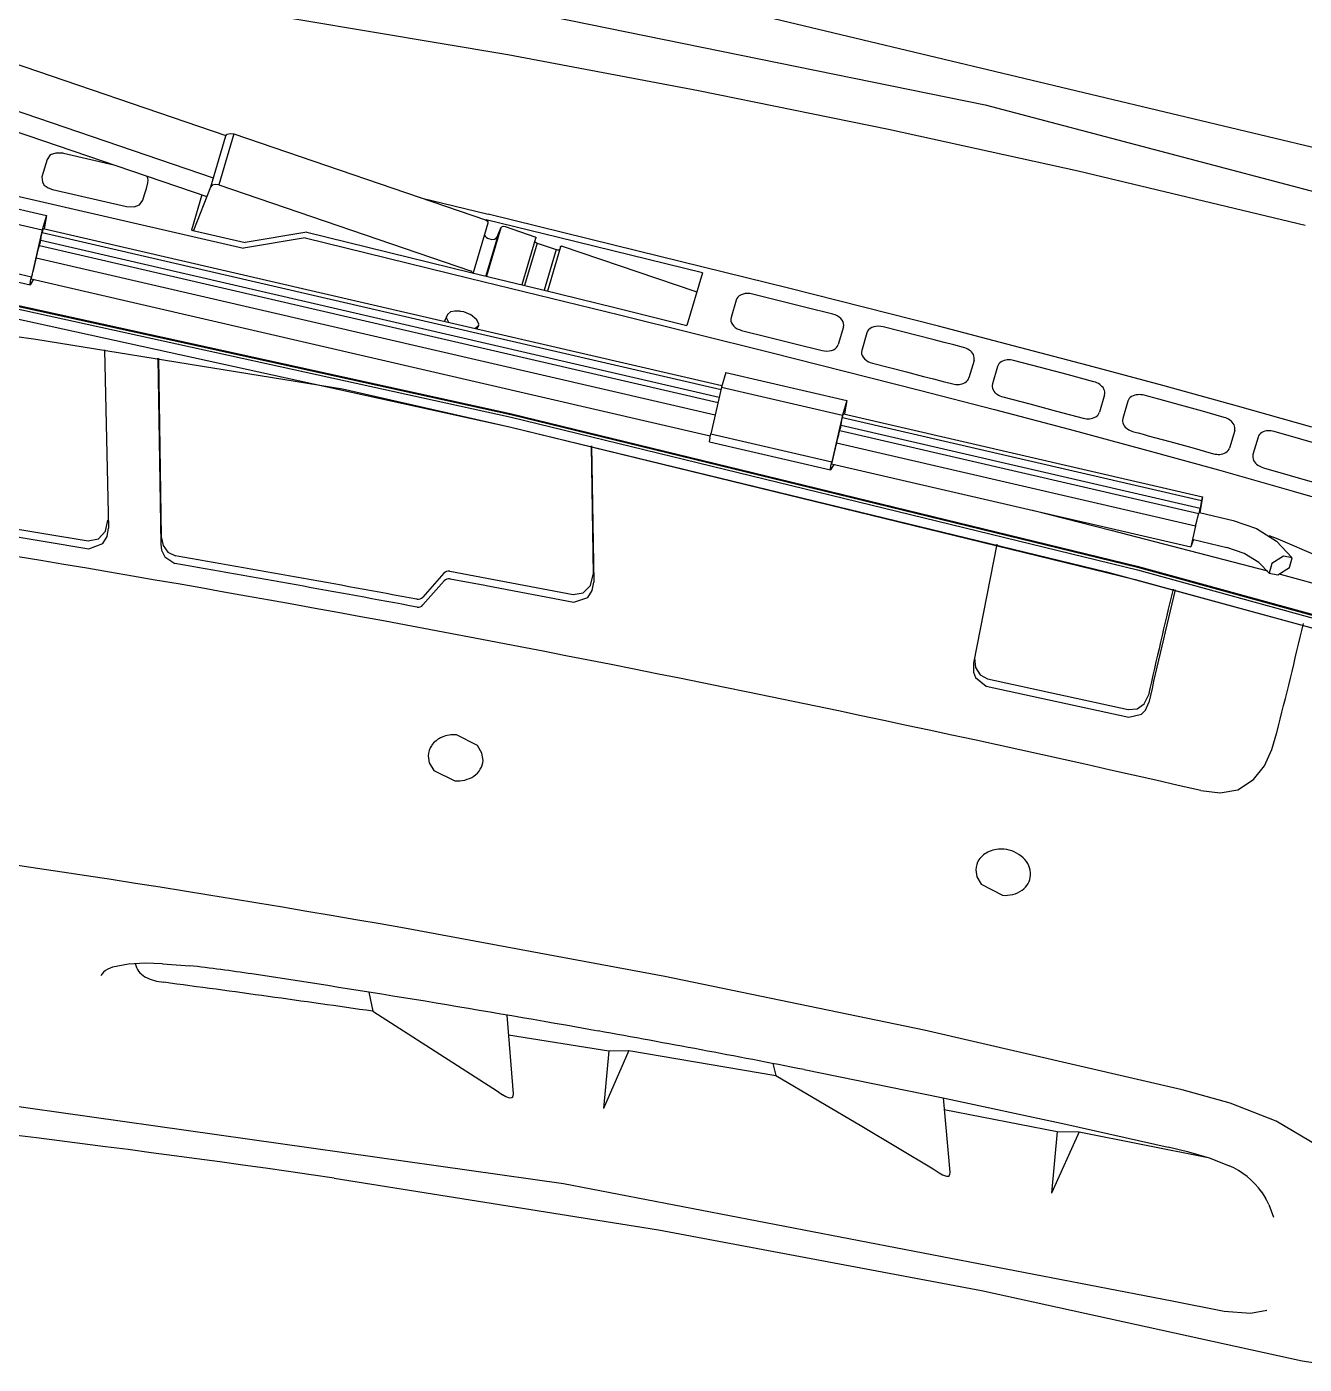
# Model space of a CAD drawing. Header units: millimetres. Extents: x 793 to 3159, y 750 to 2095.
# Drawn here: x 1317.7658 to 1317.9505, y 993.1479 to 993.3413 of the extents above; entities that cross this region are included whole.
import ezdxf

# ---------------------------------------------------------------- set-up
doc = ezdxf.new("R2010")
doc.units = ezdxf.units.MM
doc.linetypes.add('XR-CASETA$0$CONTINUA', pattern=[0])
doc.layers.add('XR-CASETA$0$A-AUTOS', color=8, linetype='Continuous')

# ---------------------------------------------------------------- blocks, each defined once
blk = doc.blocks.new('XR-CASETA$0$A$C75246685')
for p, q in [((-5.296038302572128, 0.5068759915279486), (-5.245766082572231, 0.711694221527779)), ((-5.268788852572129, 0.5966336115278353), (-5.238313082572062, 0.7094448915277383)), ((-5.201947422572061, 0.6182582915278374), (-5.176649262572142, 0.7082499715277493)), ((-5.201788422572121, 0.6183036115278641), (-5.176514072572104, 0.7082109515277751)), ((-5.201415502572104, 0.618278661527853), (-5.17616342257213, 0.7081074215277284)), ((-5.200035492572055, 0.6179583415278387), (-5.174806922572201, 0.7077032915277357)), ((-5.201132292572197, 0.6137955515278293), (-5.177261752572235, 0.6994455715277752)), ((-5.200663242572204, 0.6388919115277929), (-5.191003202572234, 0.6736619215277813)), ((-5.212683202572066, 0.6408489315278132), (-5.209500522572057, 0.6515792115278316)), ((-5.219070222572213, 0.6458699815277953), (-5.220202122572231, 0.6420216815278366)), ((-5.214948822572182, 0.6404449515278259), (-5.213816922572164, 0.6442933315277913)), ((-5.086892182572341, 0.6414304815278058), (-5.086356292572304, 0.6446436015278039)), ((-5.251075232572133, 0.6428125015277999), (-5.259121192572024, 0.6100523015278158)), ((-5.221893402572164, 0.6436134415278332), (-5.225005892572085, 0.6328634315277953)), ((-5.203501372572077, 0.643781441527807), (-5.205452972572061, 0.6393237715278417)), ((-5.117937102572227, 0.6438867215278208), (-5.121554962572303, 0.6378902115278322)), ((-5.220202122572231, 0.6420216815278366), (-5.221324252572117, 0.6381708215278366)), ((-5.216071262572199, 0.6365939715278444), (-5.214948822572182, 0.6404449515278259)), ((-5.215795682572093, 0.6300988815278004), (-5.212683202572066, 0.6408489315278132)), ((-5.205455412572177, 0.6383958815278277), (-5.203070472572222, 0.6406288615278016)), ((-5.203005772572054, 0.6406678815278326), (-5.203287142572093, 0.6394021615278405)), ((-5.201641022572061, 0.6402577615278063), (-5.203005772572054, 0.6406678815278326)), ((-5.097335912572248, 0.5951005215278827), (-5.086892182572341, 0.6414305515278045)), ((-5.205714202572266, 0.6386763415278267), (-5.205969332572179, 0.6380261615277903)), ((-5.205452972572061, 0.6393237715278417), (-5.205714202572266, 0.6386763415278267)), ((-5.203285922572263, 0.6393982015278254), (-5.202202552572202, 0.6377230515278427)), ((-5.200557042572086, 0.6385791415277993), (-5.201641022572061, 0.6402577615278063)), ((-5.20083810257222, 0.637313431527815), (-5.200557042572086, 0.6385791415277993)), ((-5.221417022572153, 0.6377100815278425), (-5.221433202572028, 0.6374791415277912)), ((-5.221433202572028, 0.6374791415277912), (-5.221429232572177, 0.6372542615278292)), ((-5.221429232572177, 0.6372542615278292), (-5.221405122572037, 0.6370359415278415)), ((-5.221380402572208, 0.6379416715278411), (-5.221417022572153, 0.6377100815278425)), ((-5.221405122572037, 0.6370359415278415), (-5.221361182572196, 0.6368279315278472)), ((-5.221324252572117, 0.6381708215278366), (-5.221380402572208, 0.6379416715278411)), ((-5.221361182572196, 0.6368279315278472), (-5.221277862572037, 0.6365816515278482)), ((-5.221277862572037, 0.6365816515278482), (-5.22116678257214, 0.6363633015278367)), ((-5.216146332572066, 0.6363705515278469), (-5.216071262572199, 0.6365939715278444)), ((-5.207297762572239, 0.6355063315278074), (-5.205455412572177, 0.6383958815278277)), ((-5.205969332572179, 0.6380261615277903), (-5.206218662572041, 0.637373471527809)), ((-5.204192602572107, 0.6257669515278224), (-5.201159152572131, 0.6370617715278116)), ((-5.200773712572187, 0.6373524115278144), (-5.20239206257213, 0.6358200115278408)), ((-5.202202552572202, 0.6377230515278427), (-5.20083810257222, 0.637313431527815)), ((-5.175302222572213, 0.6375450915278122), (-5.177757972572066, 0.6382952115278329)), ((-5.172971592572253, 0.6364645415278289), (-5.175302222572213, 0.6375450915278122)), ((-5.121554962572303, 0.6378902115278322), (-5.124212432572335, 0.6312221515278509)), ((-5.109820652572238, 0.6365957315278195), (-5.110108732572257, 0.6364491715278007)), ((-5.109502652572131, 0.6367453015278386), (-5.109820652572238, 0.6365957315278195)), ((-5.109502652572131, 0.6367453015278386), (-5.107678922572291, 0.6374202415277921)), ((-5.22116678257214, 0.6363633015278367), (-5.221030672572055, 0.6361758415278304)), ((-5.221030672572055, 0.6361758415278304), (-5.220876562572244, 0.6360270015278218)), ((-5.220876562572244, 0.6360270015278218), (-5.220704442572127, 0.6359129015278029)), ((-5.220704442572127, 0.6359129015278029), (-5.220517362572195, 0.6358356915278307)), ((-5.220517672572099, 0.6358371415278441), (-5.217992952572217, 0.6350796915278069)), ((-5.217992952572217, 0.6350779415278396), (-5.217787872572101, 0.6350388415278019)), ((-5.217787872572101, 0.6350388415278019), (-5.217575472572093, 0.6350417015277969)), ((-5.217575472572093, 0.6350417015277969), (-5.217360022572052, 0.6350864115277944)), ((-5.217360022572052, 0.6350864115277944), (-5.217152802572058, 0.635169031527795)), ((-5.217152802572058, 0.635169031527795), (-5.216951692572251, 0.635288161527825)), ((-5.216951692572251, 0.635288161527825), (-5.216760042572218, 0.6354415215278381)), ((-5.216760042572218, 0.6354415215278381), (-5.216609592572126, 0.6355948315278113)), ((-5.216609592572126, 0.6355948315278113), (-5.216471952572078, 0.6357660715277973)), ((-5.216471952572078, 0.6357660715277973), (-5.216348662572158, 0.6359528815277998)), ((-5.216348662572158, 0.6359528815277998), (-5.216239112572225, 0.6361558615278398)), ((-5.216239112572225, 0.6361558615278398), (-5.216146332572066, 0.6363705515278469)), ((-5.208488862572153, 0.6321688915278117), (-5.207297762572239, 0.6355063315278074)), ((-5.20239206257213, 0.6358200115278408), (-5.203714392572123, 0.6337258615278359)), ((-5.170974822572247, 0.634892501527844), (-5.172971592572253, 0.6364645415278289)), ((-5.169535612572076, 0.6326029615278514), (-5.170974822572247, 0.6348922015278334)), ((-5.111323942572311, 0.6357127015278082), (-5.11041422257233, 0.6362835715277982)), ((-5.110108732572257, 0.6364491715278007), (-5.11041422257233, 0.6362834615278246)), ((-5.094183442572215, 0.6362571415278069), (-5.094213962572326, 0.6363635715278236)), ((-5.093796782572212, 0.6339917015278332), (-5.09421030257215, 0.6363402615278062)), ((-5.225005892572085, 0.6328634315277953), (-5.228048802572062, 0.6220943515278066)), ((-5.203714392572123, 0.6337258615278359), (-5.204595732572101, 0.631244201527835)), ((-5.094121192572288, 0.6301770815278189), (-5.093796782572212, 0.6339917015278332)), ((-5.223402502572184, 0.6309475715277983), (-5.224297272572243, 0.627800031527812)), ((-5.223328342572245, 0.6311712315278158), (-5.223402502572184, 0.6309475715277983)), ((-5.223236482572133, 0.631386111527803), (-5.223328342572245, 0.6311712315278158)), ((-5.223127842572125, 0.6315892815278233), (-5.223236482572133, 0.631386111527803)), ((-5.223005162572121, 0.6317762015277993), (-5.223127842572125, 0.6315892815278233)), ((-5.222868132572215, 0.631947481527817), (-5.223005162572121, 0.6317762015277993)), ((-5.222717682572124, 0.6321009515278035), (-5.222868132572215, 0.631947481527817)), ((-5.222526642572234, 0.6322543015278086), (-5.222717682572124, 0.6321009515278035)), ((-5.222326142572113, 0.6323734715278136), (-5.222526642572234, 0.6322543015278086)), ((-5.222119232572026, 0.6324560615278472), (-5.222326142572113, 0.6323734715278136)), ((-5.221904082572223, 0.6325007715278446), (-5.222119232572026, 0.6324560615278472)), ((-5.221691682572213, 0.6325037015278383), (-5.221904082572223, 0.6325007715278446)), ((-5.221486912572232, 0.6324647215278391), (-5.221691682572213, 0.6325037015278383)), ((-5.221487212572242, 0.6324661315278206), (-5.218962802572037, 0.6317088715278203)), ((-5.218775422572093, 0.6316299515277989), (-5.218962492572131, 0.6317071615278281)), ((-5.218603302572205, 0.6315158915278118), (-5.218775422572093, 0.6316299515277989)), ((-5.218449192572165, 0.6313670815278272), (-5.218603302572205, 0.6315158915278118)), ((-5.218312772572176, 0.6311795815278459), (-5.218449192572165, 0.6313670815278272)), ((-5.218201392572041, 0.6309610415277973), (-5.218312772572176, 0.6311795815278459)), ((-5.218117162572184, 0.6307145315278433), (-5.218201392572041, 0.6309610415277973)), ((-5.218072602572078, 0.6305063715278437), (-5.218117162572184, 0.6307145315278433)), ((-5.209642122572063, 0.6273140415278533), (-5.208489172572058, 0.6321706015278039)), ((-5.205748992572238, 0.6263906915278028), (-5.204596042572233, 0.6312466515278459)), ((-5.169090672572223, 0.6300375815278301), (-5.169535612572076, 0.6326029615278514)), ((-5.124212432572335, 0.6312221515278509), (-5.126182042572168, 0.6243076715278164)), ((-5.115151152572138, 0.6310062015278107), (-5.11626871257215, 0.6281757015278516)), ((-5.219043982572088, 0.6262233015278014), (-5.218149202572135, 0.6293707315278141)), ((-5.218838902572201, 0.6193296515278633), (-5.215795682572093, 0.6300988815278004)), ((-5.218149202572135, 0.6293707315278141), (-5.218094272572102, 0.6296000715278467)), ((-5.218094272572102, 0.6296000715278467), (-5.218058562572082, 0.6298318515278254)), ((-5.218047882572249, 0.6302880115278242), (-5.218072602572078, 0.6305063715278437)), ((-5.218058562572082, 0.6298318515278254), (-5.218043302572255, 0.6300630615278067)), ((-5.218043302572255, 0.6300630615278067), (-5.218047882572249, 0.6302880115278242)), ((-5.169439792572233, 0.6272658615278317), (-5.169090672572223, 0.6300375815278301)), ((-5.095669652572155, 0.6226991715278416), (-5.094121192572288, 0.6301770815278189)), ((-5.224297272572243, 0.627800031527812), (-5.225185942572239, 0.6246509615278057)), ((-5.224255162572148, 0.5759006115278851), (-5.21193948257212, 0.6277642115278184)), ((-5.223709202572193, 0.5757371215278511), (-5.211393832572072, 0.6276004415278466)), ((-5.222585242572109, 0.575539861527858), (-5.210269262572068, 0.6274034515278402)), ((-5.22181833257207, 0.575352061527866), (-5.209502962572173, 0.6272157715278297)), ((-5.21193948257212, 0.6277640915278369), (-5.211393522572166, 0.6276004415278466)), ((-5.21193948257212, 0.6277639815278065), (-5.209630832572087, 0.6273596615278337)), ((-5.211393522572166, 0.6276002915278412), (-5.210268952572164, 0.6274033015278349)), ((-5.210007422572175, 0.6273496315278351), (-5.210268952572164, 0.6274031915278045)), ((-5.209716582572241, 0.6272781015278213), (-5.210007422572175, 0.6273496315278351)), ((-5.209502962572173, 0.6272152015278323), (-5.209716582572241, 0.6272781015278213)), ((-5.209046722572225, 0.6270721815278364), (-5.209502962572173, 0.6272152015278323)), ((-5.208424772572129, 0.6269020115278466), (-5.209046722572225, 0.6270721815278364)), ((-5.207712802572245, 0.6267250815278373), (-5.208424772572129, 0.6269020115278466)), ((-5.120166412572302, 0.6093535315278303), (-5.116403292572271, 0.6277586015278019)), ((-5.11626871257215, 0.6281757015278516), (-5.117128692572237, 0.6252232815278091)), ((-5.220028172572142, 0.5748609615278895), (-5.207712802572245, 0.6267254715278057)), ((-5.219932952572093, 0.6230743015278506), (-5.219043982572088, 0.6262233015278014)), ((-5.217005402572227, 0.5741448215278809), (-5.204690342572234, 0.6260093315278539)), ((-5.207712802572245, 0.6267253915278559), (-5.204690342572234, 0.6260087215278248)), ((-5.207183012572044, 0.6144636215278468), (-5.204192602572107, 0.6257669515278224)), ((-5.205739532572238, 0.6264294515278549), (-5.204690342572234, 0.6260084915278128)), ((-5.117128692572237, 0.6252232815278091), (-5.117875762572225, 0.6222298515278056)), ((-5.225185942572239, 0.6246509615278057), (-5.226069122572084, 0.6215004415278429)), ((-5.220815832572156, 0.6199237515278071), (-5.219932952572093, 0.6230743015278506)), ((-5.126182042572168, 0.6243070615278441), (-5.134997652572223, 0.5870452515278828)), ((-5.228048802572062, 0.6220943515278066), (-5.23102579257204, 0.6113074115278608)), ((-5.226069122572084, 0.6215004415278429), (-5.226266572572171, 0.6207932715278446)), ((-5.12130746257219, 0.6074423615278591), (-5.117875462572214, 0.622231491527856)), ((-5.113122342572182, 0.534751281527889), (-5.095669652572155, 0.6226991715278416)), ((-5.226713962572034, 0.619149021527818), (-5.226747832572187, 0.6189169315278207)), ((-5.226660552572071, 0.6193787015278361), (-5.226713962572034, 0.619149021527818)), ((-5.226463712572126, 0.6200860215278396), (-5.226660552572071, 0.6193787015278361)), ((-5.226266572572171, 0.6207932715278446), (-5.226463712572126, 0.6200860215278396)), ((-5.221815582572048, 0.6085426415278619), (-5.218838902572201, 0.6193296515278633)), ((-5.221210422572199, 0.6185091815278554), (-5.221013282572243, 0.619216501527859)), ((-5.221013282572243, 0.619216501527859), (-5.220815832572156, 0.6199237515278071)), ((-5.182049652572118, 0.619134681527811), (-5.183299652572145, 0.6197482715278114)), ((-5.181120092572086, 0.6193302215278607), (-5.18222116257209, 0.6198144615278522)), ((-5.181298002572134, 0.6180966215278261), (-5.182049652572118, 0.619134681527811)), ((-5.180531402572228, 0.6187505415278168), (-5.181120092572086, 0.6193302215278607)), ((-5.226747832572187, 0.6189169315278207), (-5.226761572572172, 0.6186854215278288)), ((-5.226761572572172, 0.6186854215278288), (-5.226755162572204, 0.6184602415278562)), ((-5.226755162572204, 0.6184602415278562), (-5.226728912572184, 0.6182416215278579)), ((-5.226728912572184, 0.6182416215278579), (-5.226682832572237, 0.6180333415278199)), ((-5.226682832572237, 0.6180333415278199), (-5.226597082572084, 0.6177863315278103)), ((-5.226597082572084, 0.6177863315278103), (-5.226484162572091, 0.6175674815278569)), ((-5.226484162572091, 0.6175674815278569), (-5.226346532572165, 0.6173798015278466)), ((-5.226346532572165, 0.6173798015278466), (-5.226191502572078, 0.6172308815278315)), ((-5.226191502572078, 0.6172308815278315), (-5.226018772572047, 0.6171167415278376)), ((-5.224575292572238, 0.5277057315279025), (-5.201947422572061, 0.6182582915278374)), ((-5.224399812572186, 0.5278173115279117), (-5.201788422572121, 0.6183036115278641)), ((-5.224011322572209, 0.5278542415279333), (-5.201415502572104, 0.618278661527853)), ((-5.222614842572169, 0.5275997915279333), (-5.200035492572055, 0.6179583415278387)), ((-5.221798192572236, 0.616971901527819), (-5.221677342572206, 0.617159041527856)), ((-5.221677342572206, 0.617159041527856), (-5.22157022257204, 0.6173625615278127)), ((-5.22157022257204, 0.6173625615278127), (-5.221479892572119, 0.6175777815278423)), ((-5.221479892572119, 0.6175777815278423), (-5.221407262572142, 0.6178018215278201)), ((-5.221407262572142, 0.6178018215278201), (-5.221210422572199, 0.6185091815278554)), ((-5.181206452572155, 0.6168350215278622), (-5.181298002572134, 0.6180966215278261)), ((-5.180110872572072, 0.6169019015278252), (-5.180531402572228, 0.6187505415278168)), ((-5.226018772572047, 0.6171167415278376), (-5.225831702572236, 0.6170395315278654)), ((-5.225831702572236, 0.6170413615278392), (-5.223307282572137, 0.6162838815278349)), ((-5.223307282572137, 0.6162819315278228), (-5.223102512572154, 0.6162429115278485)), ((-5.223102512572154, 0.6162429115278485), (-5.22289072257206, 0.6162458815278172)), ((-5.22289072257206, 0.6162458815278172), (-5.222676482572182, 0.6162907815278515)), ((-5.222676482572182, 0.6162907815278515), (-5.222471102572058, 0.6163736015278403)), ((-5.222471102572058, 0.6163736015278403), (-5.222271822572224, 0.6164930015278572)), ((-5.222271822572224, 0.6164930015278572), (-5.222082312572069, 0.6166467315278226)), ((-5.222082312572069, 0.6166467315278226), (-5.221933692572179, 0.6168003915278462)), ((-5.221933692572179, 0.6168003915278462), (-5.221798192572236, 0.616971901527819)), ((-5.18578500257206, 0.5965102015278774), (-5.181206762572288, 0.6168362415278636)), ((-5.184744962572153, 0.5963127515278474), (-5.180110872572072, 0.6169027015278346)), ((-5.227986242572229, 0.6132976615278665), (-5.228134862572119, 0.6131438115278627)), ((-5.227797332572095, 0.6134513115278253), (-5.227986242572229, 0.6132976615278665)), ((-5.227598662572177, 0.6135706715278673), (-5.227797332572095, 0.6134513115278253)), ((-5.227393592572184, 0.6136534515278242), (-5.227598662572177, 0.6135706715278673)), ((-5.227179662572211, 0.6136983515278587), (-5.227393592572184, 0.6136534515278242)), ((-5.226968172572128, 0.6137013315278353), (-5.227179662572211, 0.6136983515278587)), ((-5.226763402572146, 0.6136623015278531), (-5.226968172572128, 0.6137013315278353)), ((-5.226763702572156, 0.6136633315278175), (-5.224239292572178, 0.6129056215278581)), ((-5.222614842572169, 0.5275997915279333), (-5.201132292572197, 0.6137955515278293)), ((-5.210131322572237, 0.6031525115278386), (-5.207183012572044, 0.6144636215278468)), ((-5.228657932572218, 0.6121414615278411), (-5.229711702572217, 0.6082801815278174)), ((-5.228586212572167, 0.612365691527856), (-5.228657932572218, 0.6121414615278411)), ((-5.228496492572162, 0.6125810315278671), (-5.228586212572167, 0.612365691527856)), ((-5.228390292572044, 0.6127847315278531), (-5.228496492572162, 0.6125810315278671)), ((-5.228269742572023, 0.6129719615278475), (-5.228390292572044, 0.6127847315278531)), ((-5.228134862572119, 0.6131438115278627), (-5.228269742572023, 0.6129719615278475)), ((-5.224051912572236, 0.6128270415278223), (-5.224239292572178, 0.6129042815278183)), ((-5.223879182572204, 0.6127128615278536), (-5.224051912572236, 0.6128270415278223)), ((-5.223724152572117, 0.6125639015278637), (-5.223879182572204, 0.6127128615278536)), ((-5.223585912572048, 0.6123761415278466), (-5.223724152572117, 0.6125639015278637)), ((-5.223472692572045, 0.6121572915278364), (-5.223585912572048, 0.6123761415278466)), ((-5.223386022572072, 0.6119103315278664), (-5.223472692572045, 0.6121572915278364)), ((-5.223339322572087, 0.6117020815278523), (-5.223386022572072, 0.6119103315278664)), ((-5.223312772572057, 0.6114833115278487), (-5.223339322572087, 0.6117020815278523)), ((-5.223305762572066, 0.6112580515278694), (-5.223312772572057, 0.6114833115278487)), ((-5.259121192572024, 0.6100523015278158), (-5.265300082572026, 0.5826731915278458)), ((-5.23102579257204, 0.6113074115278608), (-5.23394479257206, 0.6005063315278392)), ((-5.224458402572167, 0.6067027715278357), (-5.223404632572168, 0.610564161527833)), ((-5.223404632572168, 0.610564161527833), (-5.223351842572242, 0.6107940715278631)), ((-5.223351842572242, 0.6107940715278631), (-5.223318882572244, 0.6110263815278643)), ((-5.223318882572244, 0.6110263815278643), (-5.223305762572066, 0.6112580515278694)), ((-5.229711702572217, 0.6082801815278174), (-5.230758152572093, 0.6044169615278463)), ((-5.2247348925722, 0.5977414715278826), (-5.221815582572048, 0.6085426415278619)), ((-5.120257052572128, 0.6062148315278649), (-5.120166412572302, 0.6093534515278236)), ((-5.120166412572302, 0.6093532615278435), (-5.111317842572248, 0.6053389415278332)), ((-5.225504852572044, 0.6028395115278329), (-5.224458402572167, 0.6067027715278357)), ((-5.125277502572203, 0.5894775415278845), (-5.12130746257219, 0.6074426315278459)), ((-5.123510222572236, 0.58988011152789), (-5.120257052572128, 0.6062147215278344)), ((-5.120257052572128, 0.6062148315278649), (-5.111317842572248, 0.605338751527853)), ((-5.230758152572093, 0.6044169615278463), (-5.231797882572095, 0.6005518715278697)), ((-5.226544592572167, 0.5989744215278563), (-5.225504852572044, 0.6028395115278329)), ((-5.23394479257206, 0.6005063315278392), (-5.23681436257209, 0.5896935315278427)), ((-5.231881202572026, 0.6000891515278397), (-5.231892792572238, 0.5998572215278557)), ((-5.231892792572238, 0.5998572215278557), (-5.231884552572069, 0.5996318115278712)), ((-5.231849462572085, 0.6003217315278278), (-5.231881202572026, 0.6000891515278397)), ((-5.231797882572095, 0.6005518715278697), (-5.231849462572085, 0.6003217315278278)), ((-5.231884552572069, 0.5996318115278712), (-5.231856482572197, 0.5994128415278795)), ((-5.231856482572197, 0.5994128415278795), (-5.231808562572155, 0.5992044115278361)), ((-5.231808562572155, 0.5992044115278361), (-5.231720372572112, 0.5989567615278304)), ((-5.231720372572112, 0.5989567615278304), (-5.231605932572051, 0.5987375715278347)), ((-5.231605932572051, 0.5987375715278347), (-5.231466772572161, 0.598549731527868)), ((-5.231466772572161, 0.598549731527868), (-5.231311132572159, 0.5984007315278462)), ((-5.231311132572159, 0.5984007315278462), (-5.231137792572212, 0.5982865515278775)), ((-5.231137792572212, 0.5982865515278775), (-5.230950412572041, 0.5982093515278564)), ((-5.230950712572052, 0.5982107615278381), (-5.228426302572074, 0.5974528115278588)), ((-5.227395722572168, 0.5976634215278694), (-5.227208342572225, 0.597817311527848)), ((-5.227208342572225, 0.597817311527848), (-5.227060942572165, 0.5979710415278703)), ((-5.227060942572165, 0.5979710415278703), (-5.226927282572091, 0.5981429715278354)), ((-5.226927282572091, 0.5981429715278354), (-5.226808262572035, 0.5983304215278338)), ((-5.226808262572035, 0.5983304215278338), (-5.226703282572202, 0.5985343615278396)), ((-5.226703282572202, 0.5985343615278396), (-5.226614782572028, 0.5987499615278296)), ((-5.226614782572028, 0.5987499615278296), (-5.226544592572167, 0.5989744215278563)), ((-5.205247892572174, 0.5979705815278465), (-5.188040562572155, 0.5944800215278577)), ((-5.156069732572291, 0.5954106215278614), (-5.154474272572201, 0.5984700815278359)), ((-5.292830602572052, 0.4823088915279357), (-5.268788852572129, 0.5966336115278353)), ((-5.228426302572074, 0.597451671527864), (-5.228221532572092, 0.5974127615278633)), ((-5.228221532572092, 0.5974127615278633), (-5.228010652572153, 0.5974158515278702)), ((-5.228010652572153, 0.5974158515278702), (-5.227797332572095, 0.5974608615278783)), ((-5.227797332572095, 0.5974608615278783), (-5.227593482572161, 0.5975438315278723)), ((-5.227604462572231, 0.5869286015278874), (-5.2247348925722, 0.5977414715278826)), ((-5.227593482572161, 0.5975438315278723), (-5.227395722572168, 0.5976634215278694)), ((-5.186374912572205, 0.5954314115278692), (-5.18578500257206, 0.5965087215278402)), ((-5.18597482257212, 0.5947594115278605), (-5.184744662572144, 0.5963118815278392)), ((-5.23346719257222, 0.5939472615278589), (-5.233571562572137, 0.5937432915278862)), ((-5.233348482572069, 0.5941347915278641), (-5.23346719257222, 0.5939472615278589)), ((-5.233215422572015, 0.5943065715278806), (-5.233348482572069, 0.5941347915278641)), ((-5.233068332572087, 0.5944603415278777), (-5.233215422572015, 0.5943065715278806)), ((-5.23288126257205, 0.5946143715278538), (-5.233068332572087, 0.5944603415278777)), ((-5.23268381257219, 0.5947340015278826), (-5.23288126257205, 0.5946143715278538)), ((-5.232479952572134, 0.5948170115278515), (-5.23268381257219, 0.5947340015278826)), ((-5.232266942572209, 0.5948621015278662), (-5.232479952572134, 0.5948170115278515)), ((-5.232056062572041, 0.5948651515278414), (-5.232266942572209, 0.5948621015278662)), ((-5.231851902572202, 0.5948262415278407), (-5.232056062572041, 0.5948651515278414)), ((-5.231851902572202, 0.5948276915278541), (-5.229327792572236, 0.5940697515278828)), ((-5.229140112572054, 0.5939914315278827), (-5.229327482572101, 0.5940686415278549)), ((-5.228966772572107, 0.5938772615278652), (-5.229140112572054, 0.5939914315278827)), ((-5.188768402572236, 0.5946279215278594), (-5.187439062572252, 0.5947699415278578)), ((-5.188040562572155, 0.5944800215278577), (-5.186750582572245, 0.5944707915278685)), ((-5.187439062572252, 0.5947699415278578), (-5.186374912572205, 0.5954314115278692)), ((-5.186750582572245, 0.5944707915278685), (-5.18597482257212, 0.5947594115278605)), ((-5.158186742572184, 0.5946439815278666), (-5.157174472572136, 0.5947891615278706)), ((-5.157174472572136, 0.5947891615278706), (-5.156069732572291, 0.5954106215278614)), ((-5.106375212572288, 0.5484713015278829), (-5.097335912572248, 0.5951005215278827)), ((-5.233729032572113, 0.5933028415278443), (-5.234099522572136, 0.5919022015278586)), ((-5.233659152572158, 0.5935274515278764), (-5.233729032572113, 0.5933028415278443)), ((-5.233571562572137, 0.5937432915278862), (-5.233659152572158, 0.5935274515278764)), ((-5.228810822572199, 0.5937282215278686), (-5.228966772572107, 0.5938772615278652)), ((-5.228671362572072, 0.5935403515278779), (-5.228810822572199, 0.5937282215278686)), ((-5.228556612572107, 0.5933211215278505), (-5.228671362572072, 0.5935403515278779)), ((-5.228468112572159, 0.5930734715278448), (-5.228556612572107, 0.5933211215278505)), ((-5.228420202572237, 0.5928649215278768), (-5.228468112572159, 0.5930734715278448)), ((-5.228425082572243, 0.5919556415278464), (-5.228393952572217, 0.5921883815278477)), ((-5.228391512572101, 0.5926459915278599), (-5.228420202572237, 0.5928649215278768)), ((-5.228393952572217, 0.5921883815278477), (-5.228382662572244, 0.5924203915278384)), ((-5.228382662572244, 0.5924203915278384), (-5.228391512572101, 0.5926459915278599)), ((-5.234469092572112, 0.5905014115278675), (-5.23483804257205, 0.5891003815278566)), ((-5.234099522572136, 0.5919022015278586), (-5.234469092572112, 0.5905014115278675)), ((-5.229216092572074, 0.5889239915278779), (-5.228846222572087, 0.5903247515278452)), ((-5.228846222572087, 0.5903247515278452), (-5.228475742572186, 0.591725351527856)), ((-5.228475742572186, 0.591725351527856), (-5.228425082572243, 0.5919556415278464)), ((-5.125221042572206, 0.5897367515278518), (-5.114442232572287, 0.590640761527851)), ((-5.114442542572191, 0.5906394615278431), (-5.114069002572137, 0.5905855215278564)), ((-5.113983252572211, 0.5905685415278584), (-5.114069002572137, 0.5905853715278511)), ((-5.113877962572246, 0.5904530715278895), (-5.113983252572211, 0.5905685415278584)), ((-5.113878572572161, 0.5901322615278844), (-5.113877962572246, 0.5904530715278895)), ((-5.23681436257209, 0.5896935315278427), (-5.242439362572099, 0.5680374215278619)), ((-5.23483804257205, 0.5891003815278566), (-5.235486542572175, 0.5866330015278721)), ((-5.229585362572038, 0.5875233915278671), (-5.229216092572074, 0.5889239915278779)), ((-5.129412022572182, 0.5696667915279079), (-5.125277502572203, 0.5894763215278829)), ((-5.12118906257217, 0.5779326315278867), (-5.11494028257232, 0.5882416915278839)), ((-5.114940582572331, 0.5882397915278545), (-5.114378752572179, 0.5890897815278607)), ((-5.235486542572175, 0.5866330015278721), (-5.236132602572184, 0.5841651215278887)), ((-5.233229462572239, 0.5652726015278802), (-5.227604462572231, 0.5869286015278874)), ((-5.23023355257203, 0.5850560815278812), (-5.229585362572038, 0.5875233915278671)), ((-5.134997652572223, 0.5870452515278828), (-5.142986242572191, 0.5495963315279085)), ((-5.230879612572039, 0.5825882015278411), (-5.23023355257203, 0.5850560815278812)), ((-5.265300082572026, 0.5826731915278458), (-5.271053252572186, 0.5552018415279178)), ((-5.236132602572184, 0.5841651215278887), (-5.236776822572097, 0.5816967815278816)), ((-5.231523532572168, 0.5801198615278907), (-5.230879612572039, 0.5825882015278411)), ((-5.236843352572236, 0.5813544515278579), (-5.236866552572223, 0.581010401527891)), ((-5.236866552572223, 0.581010401527891), (-5.236845792572125, 0.5806745615278431)), ((-5.236845792572125, 0.5806745615278431), (-5.236781102572081, 0.5803572915278608)), ((-5.236776822572097, 0.5816967815278816), (-5.236843352572236, 0.5813544515278579)), ((-5.236781102572081, 0.5803572915278608), (-5.23667490257219, 0.5800686715278687)), ((-5.23667490257219, 0.5800686715278687), (-5.236530552572162, 0.5798162115278558)), ((-5.236530552572162, 0.5798162115278558), (-5.236351722572066, 0.5796091115278444)), ((-5.236351722572066, 0.5796091115278444), (-5.236145112572216, 0.5794529015278443)), ((-5.236145112572216, 0.5794529015278443), (-5.235915622572179, 0.5793521115278679)), ((-5.235915922572189, 0.5793530715278905), (-5.233391512572211, 0.5785954715278478)), ((-5.233391202572079, 0.5785943615278768), (-5.233146452572214, 0.5785528615278679)), ((-5.233146452572214, 0.5785528615278679), (-5.232894382572226, 0.5785712815278714)), ((-5.232894382572226, 0.5785712815278714), (-5.23264139257219, 0.5786488715278609)), ((-5.23264139257219, 0.5786488715278609), (-5.232396332572193, 0.5787844515278664)), ((-5.232396332572193, 0.5787844515278664), (-5.232166532572023, 0.5789721315278769)), ((-5.232166532572023, 0.5789721315278769), (-5.231957792572189, 0.5792073815278798)), ((-5.231957792572189, 0.5792073815278798), (-5.231778052572167, 0.5794829615278729)), ((-5.231778052572167, 0.5794829615278729), (-5.231631872572165, 0.5797900415278435)), ((-5.231631872572165, 0.5797900415278435), (-5.231523532572168, 0.5801198615278907)), ((-5.128598422572281, 0.5655535915279019), (-5.12118906257217, 0.5779327415278602)), ((-5.238551122572175, 0.57476906152786), (-5.238658842572135, 0.574439131527896)), ((-5.238405552572089, 0.5750764115278743), (-5.238551122572175, 0.57476906152786)), ((-5.238226102572184, 0.5753519815278594), (-5.238405552572089, 0.5750764115278743)), ((-5.238017672572028, 0.5755872015278954), (-5.238226102572184, 0.5753519815278594)), ((-5.237788182572217, 0.575774881527849), (-5.238017672572028, 0.5755872015278954)), ((-5.237543432572124, 0.5759105715278849), (-5.237788182572217, 0.575774881527849)), ((-5.237290742572099, 0.5759882815278559), (-5.237543432572124, 0.5759105715278849)), ((-5.237038672572112, 0.5760067015278594), (-5.237290742572099, 0.5759882815278559)), ((-5.236793912572125, 0.5759652015278505), (-5.237038672572112, 0.5760067015278594)), ((-5.236794222572028, 0.5759656915278982), (-5.234269502572147, 0.5752085515278793)), ((-5.234040012572109, 0.5751066615278831), (-5.234269502572147, 0.5752075215278581)), ((-5.23383310257202, 0.5749504515278829), (-5.234040012572109, 0.5751066615278831)), ((-5.233654272572153, 0.5747432715278649), (-5.23383310257202, 0.5749504515278829)), ((-5.233509922572125, 0.5744907015278784), (-5.233654272572153, 0.5747432715278649)), ((-5.230308622572124, 0.5589222415278812), (-5.226157012572116, 0.5764043415278765)), ((-5.228213292572148, 0.5582922415278802), (-5.224061372572236, 0.5757753415278728)), ((-5.226157012572116, 0.576404001527891), (-5.224061372572236, 0.5757751515278926)), ((-5.226157012572116, 0.5764038115278538), (-5.224216092572191, 0.5760639615278649)), ((-5.224072972572117, 0.5758456115278534), (-5.224254852572244, 0.575900191527893)), ((-5.223891082572095, 0.5757909815278879), (-5.224072972572117, 0.5758456115278534)), ((-5.224061372572236, 0.575774881527849), (-5.217295012572208, 0.5741703415278891)), ((-5.223709202572193, 0.5757363915278974), (-5.223891082572095, 0.5757909815278879)), ((-5.223334442572081, 0.5756707815278617), (-5.223709202572193, 0.5757363915278974)), ((-5.222959692572089, 0.5756050915278764), (-5.223334442572081, 0.5756707815278617)), ((-5.222585242572109, 0.5755393615278593), (-5.222959692572089, 0.5756050915278764)), ((-5.222323092572083, 0.5754858415278647), (-5.222585242572109, 0.5755393615278593)), ((-5.222032262572042, 0.575414281527884), (-5.222323092572083, 0.5754858415278647)), ((-5.22181863257208, 0.5753513015278884), (-5.222032262572042, 0.575414281527884)), ((-5.221666662572146, 0.5753036115278576), (-5.22181863257208, 0.5753513015278884)), ((-5.221514372572186, 0.5752559315278916), (-5.221666662572146, 0.5753036115278576)), ((-5.221362092572121, 0.5752082515278687), (-5.221514372572186, 0.5752559315278916)), ((-5.221362092572121, 0.5752083215278674), (-5.220740142572253, 0.5750381515278776)), ((-5.220740142572253, 0.5750385715278697), (-5.217005712572131, 0.5741450915278677)), ((-5.238658842572135, 0.574439131527896), (-5.239656462572042, 0.5705675515278871)), ((-5.234403172572115, 0.5689906315278961), (-5.233405552572207, 0.5728622815279039)), ((-5.233403722572234, 0.5742022015278679), (-5.233509922572125, 0.5744907015278784)), ((-5.233405552572207, 0.5728622815279039), (-5.23333963257221, 0.5732046915278773)), ((-5.23333810257202, 0.573884811527904), (-5.233403722572234, 0.5742022015278679)), ((-5.23333963257221, 0.5732046915278773), (-5.233316742572129, 0.5735489315278813)), ((-5.233316742572129, 0.5735489315278813), (-5.23333810257202, 0.573884811527904)), ((-5.221446012572073, 0.5566879715279072), (-5.217295012572208, 0.5741705315278695)), ((-5.220284822572125, 0.5564995615278862), (-5.216133212572117, 0.5739809415278785)), ((-5.216651702572221, 0.5740298515278539), (-5.217295012572208, 0.5741701515278522)), ((-5.216929112572074, 0.5744654515278569), (-5.216133212572117, 0.573980601527893)), ((-5.216216522572153, 0.5739587015278574), (-5.216651702572221, 0.5740298515278539)), ((-5.216133212572117, 0.573980601527893), (-5.216216522572153, 0.5739587015278574)), ((-5.239656462572042, 0.5705675515278871), (-5.240650732572133, 0.56669510152787)), ((-5.235397432572085, 0.565118181527879), (-5.234403172572115, 0.5689906315278961)), ((-5.242439362572099, 0.5680374215278619), (-5.247954192572137, 0.5463574615278901)), ((-5.240650732572133, 0.56669510152787), (-5.241641332572158, 0.5628219615278738)), ((-5.23874399257204, 0.5435928715279204), (-5.233229462572239, 0.5652726015278802)), ((-5.236388032572108, 0.5612450115279161), (-5.235397432572085, 0.565118181527879)), ((-5.132313932572174, 0.5443148815279244), (-5.128598112572148, 0.5655537115278833)), ((-5.130321142572142, 0.5651448815278571), (-5.128598422572281, 0.5655534015278647)), ((-5.241706332572106, 0.5624793615278634), (-5.241728302572142, 0.5621349415278872)), ((-5.241728302572142, 0.5621349415278872), (-5.241705722572191, 0.5617988215279013)), ((-5.241641332572158, 0.5628219615278738), (-5.241706332572106, 0.5624793615278634)), ((-5.241705722572191, 0.5617988215279013), (-5.241639502572184, 0.5614813615278821)), ((-5.241639502572184, 0.5614813615278821), (-5.241532682572028, 0.5611922115278674)), ((-5.241532682572028, 0.5611922115278674), (-5.241387122572063, 0.5609399415278915)), ((-5.236494842572142, 0.5609148815279071), (-5.236388032572108, 0.5612450115279161)), ((-5.241387122572063, 0.5609399415278915), (-5.241207672572159, 0.5607326515278999)), ((-5.241207672572159, 0.5607326515278999), (-5.241000462572059, 0.5605763615278933)), ((-5.241000462572059, 0.5605763615278933), (-5.240770972572022, 0.5604755015278613)), ((-5.240771272572033, 0.5604763815278773), (-5.238247162572065, 0.5597188215278665)), ((-5.238246862572054, 0.5597177515278702), (-5.238002112572189, 0.559676291527893)), ((-5.238002112572189, 0.559676291527893), (-5.237750342572212, 0.5596947915279032)), ((-5.237750342572212, 0.5596947915279032), (-5.237498262572104, 0.5597725715278729)), ((-5.237498262572104, 0.5597725715278729), (-5.237254122572153, 0.5599078815278915)), ((-5.237254122572153, 0.5599078815278915), (-5.23702524257203, 0.560096211527906)), ((-5.23702524257203, 0.560096211527906), (-5.236818022572037, 0.5603316115279143)), ((-5.236818022572037, 0.5603316115279143), (-5.236639502572074, 0.5606073815278876)), ((-5.236639502572074, 0.5606073815278876), (-5.236494842572142, 0.5609148815279071)), ((-5.251700232572034, 0.4603231815279685), (-5.228421112572164, 0.5583546915279101)), ((-5.25115427257208, 0.4601594615279794), (-5.22787088257212, 0.5582111015279168)), ((-5.250030302572099, 0.4599625415279718), (-5.226762792572231, 0.5579485015278749)), ((-5.249263402572182, 0.4597743215279877), (-5.225994352572228, 0.5577661215279193)), ((-5.247473542572038, 0.4592836015279716), (-5.224189242572152, 0.5573383715278908)), ((-5.230308322572113, 0.5589219315278627), (-5.228213292572148, 0.5582937615278923)), ((-5.228212982572244, 0.5582924315279172), (-5.221446622572215, 0.5566881215279125)), ((-5.244724522572028, 0.5556163415278946), (-5.247356662572087, 0.5452188115279171)), ((-5.244724822572038, 0.5556176015278709), (-5.23715250257203, 0.5533441215278856)), ((-5.244450472572112, 0.4585673515279894), (-5.221165562572082, 0.5566266315279051)), ((-5.221232092572222, 0.5566407415279003), (-5.221446322572205, 0.556687551527915)), ((-5.221017852572118, 0.5565939015279185), (-5.221232092572222, 0.5566407415279003)), ((-5.220803312572229, 0.5565470515278719), (-5.221017852572118, 0.5565939015279185)), ((-5.220803622572133, 0.5565472815278838), (-5.220368442572066, 0.5564763315278753)), ((-5.220358062572245, 0.5564787315279034), (-5.220368442572066, 0.5564760215279136)), ((-5.22034769257209, 0.5564814815278681), (-5.220358062572245, 0.5564787315279034)), ((-5.220337012572031, 0.5564841915279147), (-5.22034769257209, 0.5564814815278681)), ((-5.220326632572209, 0.5564869315278714), (-5.220337012572031, 0.5564841915279147)), ((-5.22031625257216, 0.5564896815278928), (-5.220326632572209, 0.5564869315278714)), ((-5.220305882572234, 0.5564923915278825), (-5.22031625257216, 0.5564896815278928)), ((-5.220295502572184, 0.5564951315278961), (-5.220305882572234, 0.5564923915278825)), ((-5.22028513257203, 0.556497841527886), (-5.220295502572184, 0.5564951315278961)), ((-5.271053252572186, 0.5552018415279178), (-5.276433202572093, 0.5276543415278923)), ((-5.248733612572209, 0.5353779215278962), (-5.242085972572227, 0.5544854815279053)), ((-5.242085972572227, 0.5544852115279184), (-5.241938872572177, 0.5547800115278676)), ((-5.239783422572031, 0.5429457915278988), (-5.237152192572125, 0.5533425215279238)), ((-5.142986242572191, 0.5495963315279085), (-5.150203952572268, 0.5119905515279299)), ((-5.114134002572314, 0.5016066015279251), (-5.106375212572288, 0.5484713015278829)), ((-5.247954192572137, 0.5463574615278901), (-5.25340677257202, 0.5246648415279367)), ((-5.247356662572087, 0.5452188115279171), (-5.249975982572209, 0.5348192215278971)), ((-5.132313932572174, 0.5443150015279059), (-5.123973792572201, 0.5406186315279058)), ((-5.132304472572172, 0.5414121715279236), (-5.132313932572174, 0.544314771527894)), ((-5.244196562572028, 0.5219004515278983), (-5.23874399257204, 0.5435928715279204)), ((-5.242402742572153, 0.5325466215279278), (-5.239783422572031, 0.5429457915278988)), ((-5.134683622572197, 0.5269260815279324), (-5.132304472572172, 0.5414122815278973)), ((-5.132304472572172, 0.5414124715279343), (-5.123973792572201, 0.5406185215279323)), ((-5.219802952572193, 0.5394582015279356), (-5.200105992572047, 0.5396507715279029)), ((-5.219802342572052, 0.5393791615279327), (-5.201195472572066, 0.539557611527897)), ((-5.199622282572249, 0.5391711115279066), (-5.201195162572162, 0.539556931527926)), ((-5.198883452572204, 0.5394270015279119), (-5.200105992572047, 0.5396498915278869)), ((-5.198546542572216, 0.538110741527902), (-5.199622282572249, 0.5391711115279066)), ((-5.197865392572225, 0.5387767115279019), (-5.198883452572204, 0.5394270015279119)), ((-5.198318882572153, 0.5366387215279076), (-5.198546542572216, 0.538110741527902)), ((-5.197205602572125, 0.536733741527911), (-5.197865392572225, 0.5387767115279019)), ((-5.201814972572151, 0.5188497215279142), (-5.198318882572153, 0.5366389915278944)), ((-5.199696142572179, 0.524067881527941), (-5.197205602572125, 0.5367337115278872)), ((-5.249975982572209, 0.5348192215278971), (-5.252585242572081, 0.5244185315279141)), ((-5.249183752572093, 0.5317330215279128), (-5.248225192572021, 0.5344875415279092)), ((-5.248750092572095, 0.5352650915279185), (-5.248745822572004, 0.535315101527914)), ((-5.248746732572158, 0.5352259815279297), (-5.248750092572095, 0.5352650915279185)), ((-5.248735752572087, 0.5351960415279394), (-5.248746732572158, 0.5352259815279297)), ((-5.248745822572004, 0.535315101527914), (-5.248733612572209, 0.5353778115279227)), ((-5.248717742572012, 0.5351734615279327), (-5.248735752572087, 0.5351960415279394)), ((-5.24869241257204, 0.5351564415279029), (-5.248717742572012, 0.5351734615279327)), ((-5.248660982572005, 0.5351432115279238), (-5.24869241257204, 0.5351564415279029)), ((-5.248622832572095, 0.5351319515279159), (-5.248660982572005, 0.5351432115279238)), ((-5.248624972572201, 0.5351257715279019), (-5.24223642257209, 0.5332081215279061)), ((-5.248206882572162, 0.5348836515279061), (-5.248272492572028, 0.5350195315279223)), ((-5.248225492572033, 0.5344879215279263), (-5.242357572572132, 0.5327270515279281)), ((-5.248225192572021, 0.5344873115278972), (-5.248193152572072, 0.5347016515279109)), ((-5.248193152572072, 0.5347016515279109), (-5.248206882572162, 0.5348836515279061)), ((-5.126207672572148, 0.4460141015279931), (-5.113122342572182, 0.534751281527889)), ((-5.245012912572178, 0.5221456215279261), (-5.242402742572153, 0.5325466215279278)), ((-5.251606842572187, 0.5271218115279055), (-5.250112402572199, 0.5314149115278896)), ((-5.250112402572199, 0.5314148415278908), (-5.250083402572158, 0.5314708015278882)), ((-5.250083402572158, 0.5314708015278882), (-5.250055942572203, 0.5315115415279195)), ((-5.250055942572203, 0.5315115415279195), (-5.250029692572183, 0.5315387015279214)), ((-5.250029692572183, 0.5315387015279214), (-5.250003142572154, 0.5315537315279073)), ((-5.250003142572154, 0.5315537315279073), (-5.249975682572199, 0.531558191527921)), ((-5.249975682572199, 0.531558191527921), (-5.249946082572136, 0.5315536115279258)), ((-5.249946082572136, 0.5315536115279258), (-5.249914032572063, 0.5315414815279098)), ((-5.249914032572063, 0.5315414815279098), (-5.249878332572166, 0.5315233615279169)), ((-5.249875272572012, 0.5315345415279183), (-5.243163242572222, 0.5295192415279361)), ((-5.249437652572055, 0.5314025115279435), (-5.249345492572161, 0.5314804115278946)), ((-5.249345492572161, 0.5314804115278946), (-5.249260352572151, 0.5315923315278895)), ((-5.249260352572151, 0.5315923315278895), (-5.249183752572093, 0.5317326015279207)), ((-5.249183752572093, 0.5317326015279207), (-5.243068332572079, 0.529897041527903)), ((-5.276433202572093, 0.5276543415278923), (-5.288009742572171, 0.4612293315279601)), ((-5.251644682572191, 0.5268682115278978), (-5.251606542572176, 0.5271215815278936)), ((-5.251585172572163, 0.5266479515279059), (-5.251644682572191, 0.5268682115278978)), ((-5.251443572572156, 0.5265196615279422), (-5.251585172572163, 0.5266479515279059)), ((-5.251443572572156, 0.5265199715279039), (-5.244443452572226, 0.5244188315279246)), ((-5.251024572572192, 0.5263523515279473), (-5.251443572572156, 0.5265196615279422)), ((-5.250601902572157, 0.5261903815279254), (-5.251024572572192, 0.5263523515279473)), ((-5.248196202572104, 0.4230139215279963), (-5.224575292572238, 0.5277057315279025)), ((-5.248007292572197, 0.4231832115280271), (-5.224399812572186, 0.5278173115279117)), ((-5.24760660257209, 0.4232740815280352), (-5.224011322572209, 0.5278542415279333)), ((-5.246197302572114, 0.4230770115280223), (-5.222614842572169, 0.5275997915279333)), ((-5.224515172572069, 0.519563601527949), (-5.222614842572169, 0.5275997915279333)), ((-5.137558382572137, 0.5267047115279127), (-5.126178072572316, 0.5275814115279048)), ((-5.126177762572183, 0.5275813715279299), (-5.125797212572138, 0.5275253315279258)), ((-5.125711152572307, 0.5275015715278926), (-5.125797212572138, 0.5275253715279007)), ((-5.125604032572141, 0.5273660315279188), (-5.125711152572307, 0.5275015715278926)), ((-5.125595792572199, 0.5270118415279228), (-5.125604032572141, 0.5273660315279188)), ((-5.265229582572032, 0.4879633415279443), (-5.252591032572012, 0.5242909615278962)), ((-5.255837492572139, 0.5149600615279439), (-5.25340677257202, 0.5246655315279157)), ((-5.252685332572012, 0.5240196615279445), (-5.25258554257209, 0.5244188315279246)), ((-5.252591032572012, 0.5242908915278975), (-5.252451872572123, 0.52453148152793)), ((-5.252451872572123, 0.52453148152793), (-5.252292572572173, 0.5246527915279274)), ((-5.252292572572173, 0.5246527915279274), (-5.252100012572213, 0.5246324615279434)), ((-5.252100312572224, 0.5246329915279091), (-5.244929292572009, 0.5224801715279171)), ((-5.250184422572033, 0.5260208215279079), (-5.250601902572157, 0.5261903815279254)), ((-5.250223792572001, 0.5242289415279231), (-5.250065092572072, 0.5243806915279094)), ((-5.249932952572066, 0.5258446915279081), (-5.250184422572033, 0.5260208215279079)), ((-5.250136812572122, 0.5259990315279027), (-5.244473362572193, 0.5242985915279235)), ((-5.250065092572072, 0.5243806915279094), (-5.24991891257207, 0.5245601315279202)), ((-5.24978464257208, 0.5255727415278955), (-5.249932952572066, 0.5258446915279081)), ((-5.249919222572202, 0.524560851527923), (-5.249736112572122, 0.525177191527945)), ((-5.249736112572122, 0.5251761315278998), (-5.24978464257208, 0.5255727415278955)), ((-5.138224582572207, 0.5073170515279628), (-5.126549772572275, 0.5253140715279017)), ((-5.126550692572322, 0.5253117015278975), (-5.126045322572167, 0.5260175015279458)), ((-5.250391332572121, 0.5241194915278982), (-5.250223792572001, 0.5242289415279231)), ((-5.244948822572155, 0.5224017715279105), (-5.245051972572014, 0.5223298315279123)), ((-5.238143402572063, 0.5229708915279332), (-5.238931982572125, 0.5220468215279368)), ((-5.237500402572209, 0.5232487115279412), (-5.238143402572063, 0.5229708915279332)), ((-5.236812232572107, 0.5230185315279244), (-5.237500402572209, 0.5232487115279412)), ((-5.237378632572131, 0.5232330315279512), (-5.237196442572098, 0.5230880415279274)), ((-5.237196442572098, 0.5230880415279274), (-5.237031652572226, 0.5229092815279444)), ((-5.237031652572226, 0.5229092815279444), (-5.236888522572031, 0.5226976415279126)), ((-5.200714202572158, 0.5188787115279468), (-5.199733062572136, 0.5238795115278947)), ((-5.199732762572125, 0.5238807315278962), (-5.199696142572179, 0.524067881527941)), ((-5.176591892572217, 0.5226783815279248), (-5.178116552572078, 0.5196603415279526)), ((-5.175466712572074, 0.5233294715279442), (-5.176591892572217, 0.5226783815279248)), ((-5.174408052572175, 0.5234873615279128), (-5.175466712572074, 0.5233294715279442)), ((-5.257861722572101, 0.4857523415279559), (-5.245223172572082, 0.5220794715279169)), ((-5.250951932572093, 0.4984348315279306), (-5.245012912572178, 0.5221461915279236)), ((-5.250133452572185, 0.4981891715279687), (-5.244196562572028, 0.5219009415279459)), ((-5.245143832572126, 0.5222217215279273), (-5.245222872572072, 0.5220793615279434)), ((-5.245051972572014, 0.5223298315279123), (-5.245143832572126, 0.5222217215279273)), ((-5.239418732572061, 0.5205519515279491), (-5.239430632572179, 0.5198083115279531)), ((-5.239418732572061, 0.5205521015278975), (-5.239338172572047, 0.5210501115278987)), ((-5.239338172572047, 0.5210490815279343), (-5.238931982572125, 0.5220471215279474)), ((-5.239430632572179, 0.5198083115279531), (-5.239304902572144, 0.5191679815279429)), ((-5.239304902572144, 0.5191679815279429), (-5.23893411257211, 0.5187315015279239)), ((-5.23893411257211, 0.5187315015279239), (-5.238576452572147, 0.5185549215279082)), ((-5.238342382572113, 0.51863175152792), (-5.238590792572153, 0.5185614415279077)), ((-5.238576452572147, 0.5185549215279082), (-5.23823587257209, 0.5184016415279018)), ((-5.238077482572066, 0.5187503115279526), (-5.238342382572113, 0.51863175152792)), ((-5.237787262572168, 0.518912891527947), (-5.238077482572066, 0.5187503115279526)), ((-5.226400852572055, 0.51152493152793), (-5.224515172572069, 0.519563601527949)), ((-5.173003022572288, 0.51634121152793), (-5.171489652572176, 0.519380691527914)), ((-5.23823587257209, 0.5184016415279018), (-5.237936192572191, 0.5182856415279105)), ((-5.201510102572115, 0.5179889315279241), (-5.198091832572231, 0.5149005515279157)), ((-5.200405672572173, 0.518018081527913), (-5.196953832572149, 0.5149307715279577)), ((-5.175138032572135, 0.5155418815279234), (-5.174108062572144, 0.5156958815279326)), ((-5.174108062572144, 0.5156958815279326), (-5.173003022572288, 0.51634121152793)), ((-5.228272192572035, 0.5034838915279636), (-5.226400852572055, 0.51152493152793)), ((-5.140984892572192, 0.5067538515279182), (-5.138224272572301, 0.5073170515279628)), ((-5.235716032572213, 0.4591502415279649), (-5.228272192572035, 0.5034838915279636)), ((-5.250951932572093, 0.49843453152792), (-5.249501432572174, 0.4895478115279559)), ((-5.250133452572185, 0.4981890115279555), (-5.248682652572028, 0.4893019115279742)), ((-5.251346832572039, 0.4817784915279333), (-5.249501742572078, 0.4895485715279336)), ((-5.272564482572191, 0.3887332215280423), (-5.248682652572028, 0.4893018415279756)), ((-5.26529977257212, 0.487430731527951), (-5.265229582572032, 0.4879632615279377)), ((-5.265229892572165, 0.4879637215279616), (-5.25786142257209, 0.4857517315279836)), ((-5.280565282572184, 0.4421247115280096), (-5.265017792572166, 0.4868118315279446)), ((-5.265203642572146, 0.4870076015279495), (-5.26529977257212, 0.487430731527951)), ((-5.264904572572163, 0.4867594215279781), (-5.265203642572146, 0.4870076015279495)), ((-5.264904572572163, 0.4867604915279742), (-5.257536412571994, 0.4845488815279566)), ((-5.257861722572101, 0.4857521815279427), (-5.257931922572083, 0.4852196515279559)), ((-5.274425142572113, 0.4402817615279844), (-5.258883452572149, 0.4849525515279823)), ((-5.271699922572111, 0.4394768515279849), (-5.256203702572179, 0.4840174915279647)), ((-5.257931922572083, 0.4852196515279559), (-5.257835482572204, 0.4847964515279557)), ((-5.257835482572204, 0.4847964515279557), (-5.257536712572004, 0.4845482715279843)), ((-5.257536712572004, 0.4845483415279829), (-5.251280612572031, 0.4820557415279439)), ((-5.256450292572139, 0.4833109315279387), (-5.251346832572039, 0.4817781915279796)), ((-5.145271702572131, 0.4769422915279904), (-5.144957372572321, 0.4808924115279467)), ((-5.205785612572185, 0.4773906015279579), (-5.204795622572078, 0.4781008915279871)), ((-5.204795622572078, 0.4781008915279871), (-5.204271032572136, 0.4791782415279898)), ((-5.204111422572054, 0.4776298515279507), (-5.203154692572183, 0.4790942415279745)), ((-5.232857152572136, 0.4768758415279706), (-5.207037442572187, 0.4771343315279922)), ((-5.232856542572222, 0.4767891715279405), (-5.205941562572093, 0.4770515515279783)), ((-5.207037142572175, 0.4771334915279511), (-5.205785612572185, 0.4773906015279579)), ((-5.205941562572093, 0.4770510115279479), (-5.205076392572095, 0.4771752215279719)), ((-5.205076392572095, 0.4771752215279719), (-5.204111422572054, 0.4776298515279507)), ((-5.145271702572131, 0.4769421415279851), (-5.145347382572139, 0.4744719715279473)), ((-5.143039342572251, 0.4751777715279389), (-5.142770782572256, 0.4760970315279849)), ((-5.142770782572256, 0.4760970315279849), (-5.142586462572239, 0.4771250215279395)), ((-5.258933202572166, 0.4754982015279836), (-5.259214262572073, 0.4753638515279875)), ((-5.258611852572017, 0.4755463415279735), (-5.258933202572166, 0.4754982015279836)), ((-5.258242892572183, 0.4755095715279652), (-5.258611852572017, 0.4755463415279735)), ((-5.257407932572164, 0.4752822915279751), (-5.258242892572183, 0.4755095715279652)), ((-5.25654062257206, 0.4750291515279912), (-5.257407932572164, 0.4752822915279751)), ((-5.255718482572206, 0.4747580015279879), (-5.25654062257206, 0.4750291515279912)), ((-5.25506479257217, 0.4742755915279702), (-5.255718482572206, 0.4747580015279879)), ((-5.254785252572105, 0.4735202015279754), (-5.25506479257217, 0.4742755915279702)), ((-5.145347382572139, 0.4744719715279473), (-5.14524667257217, 0.4720378915279469)), ((-5.143412572572174, 0.4743885115279625), (-5.143039342572251, 0.4751777715279389)), ((-5.257349942572204, 0.4617308115279855), (-5.254813022572193, 0.4724137115279916)), ((-5.254812712572061, 0.472413411527981), (-5.254785252572105, 0.4735202015279754)), ((-5.262603242572026, 0.4633072715279525), (-5.260871062572164, 0.4706040215279757)), ((-5.14524667257217, 0.4720378915279469), (-5.144824622572173, 0.4697430415279485)), ((-5.234124242572191, 0.4690691415279673), (-5.208341462572093, 0.4695172115279718)), ((-5.207897432572167, 0.4690632715279719), (-5.209456272572083, 0.4694162015279915)), ((-5.207117712572084, 0.4693113715279936), (-5.208341462572093, 0.4695166015279995)), ((-5.206788732572135, 0.4680436015279668), (-5.207897432572167, 0.4690632715279719)), ((-5.206088042572105, 0.4686936215279899), (-5.207117712572084, 0.4693113715279936)), ((-5.205363862572199, 0.4666625215279794), (-5.206088042572105, 0.4686936215279899)), ((-5.144112952572299, 0.4684034015279793), (-5.143618262572204, 0.4680349815279499)), ((-5.209462982572063, 0.4493859115279691), (-5.206510712572139, 0.4665595315279632)), ((-5.20834879257211, 0.449318621527965), (-5.205363862572199, 0.4666627515279913)), ((-5.206510712572139, 0.4665596015279619), (-5.206788732572135, 0.4680436015279668)), ((-5.262603242572026, 0.4633066615279802), (-5.262622772572171, 0.4622305315279789)), ((-5.262622772572171, 0.4622305315279789), (-5.26234903257216, 0.4614000015280056)), ((-5.26234903257216, 0.4614000015280056), (-5.26169992257212, 0.460954591528008)), ((-5.26169992257212, 0.4609563515279831), (-5.259175812572153, 0.4601983715279801)), ((-5.258431492572185, 0.4602523115279667), (-5.25796213257206, 0.4605268915279624)), ((-5.25796213257206, 0.4605268915279624), (-5.257607212571997, 0.4610954315279799)), ((-5.257753692572009, 0.4433440415279791), (-5.253601782572217, 0.4608269515279915)), ((-5.257607212571997, 0.4610954315279799), (-5.257349642572193, 0.4617298115279879)), ((-5.253601782572217, 0.4608266515279809), (-5.251661162572077, 0.4604866815279536)), ((-5.253601782572217, 0.4608266515279809), (-5.251507352572048, 0.4601969215279667)), ((-5.259175512572142, 0.4601976015279945), (-5.258431492572185, 0.4602526115279773)), ((-5.25565805257213, 0.4427152315280125), (-5.251507352572048, 0.4601973015279839)), ((-5.251700532572044, 0.4603229515279566), (-5.25115457257209, 0.4601599115279953)), ((-5.251507352572048, 0.4601970715279721), (-5.244740082572093, 0.4585931415279845)), ((-5.250779512572193, 0.4600927815280045), (-5.25115427257208, 0.4601583915279833)), ((-5.25040475257208, 0.4600273215279742), (-5.250779512572193, 0.4600927815280045)), ((-5.250030302572099, 0.4599620115280061), (-5.25040475257208, 0.4600273215279742)), ((-5.249768162572195, 0.4599084515279799), (-5.250030302572099, 0.4599620115280061)), ((-5.249477332572155, 0.4598368115279925), (-5.249768162572195, 0.4599084515279799)), ((-5.249263702572193, 0.4597733315279982), (-5.249477332572155, 0.4598368115279925)), ((-5.249111422572127, 0.4597255715279687), (-5.249263702572193, 0.4597733315279982)), ((-5.248959442572072, 0.4596778915280027), (-5.249111422572127, 0.4597255715279687)), ((-5.248807162572006, 0.4596302115279798), (-5.248959442572072, 0.4596778915280027)), ((-5.248892002572006, 0.4411107715280025), (-5.244740082572093, 0.4585934515280031)), ((-5.248599942572013, 0.4595734415279651), (-5.248807162572006, 0.4596302115279798)), ((-5.248392432572131, 0.459516761527965), (-5.248599942572013, 0.4595734415279651)), ((-5.248185212572138, 0.4594599215280084), (-5.248392432572131, 0.459516761527965)), ((-5.248185212572138, 0.4594602215279622), (-5.245458162572163, 0.4588062315279729)), ((-5.245122472572006, 0.4587258215279633), (-5.245458162572163, 0.4588054715279953)), ((-5.244786472572172, 0.4586461715279882), (-5.245122472572006, 0.4587258215279633)), ((-5.244450782572017, 0.4585665215279562), (-5.244786472572172, 0.4586461715279882)), ((-5.244096772572107, 0.4584523815279625), (-5.244740082572093, 0.4585931415279845)), ((-5.244374182572186, 0.4588884815279642), (-5.243578282572228, 0.4584035515279937)), ((-5.242354222572088, 0.4146882715280356), (-5.235716032572213, 0.4591502415279649)), ((-5.24772989257201, 0.4409207915279865), (-5.243578282572228, 0.4584035515279937)), ((-5.243661592572038, 0.4583813515280042), (-5.244096772572107, 0.4584523815279625)), ((-5.243578282572228, 0.4584035515279937), (-5.243661592572038, 0.4583813515280042))]:
    blk.add_line(p, q)
for centre, radius, start, end in [((-5.385852142571934, -0.161195598471437), 0.8261289199992486, 75.40981300062721, 76.53633099957517), ((-5.105046782572231, 0.6266992615278184), 0.01098392999999, 124.8396839996582, 156.8821559998739), ((-2.393573552574821, -0.0274211884715499), 2.852025449997406, 166.7292939998566, 168.8851169999083), ((-4.858255102572571, 2.011516041526562), 1.4292202799987, 256.2239839997312, 256.8543010004591), ((-4.880276582572491, 1.922334521526664), 1.337059779998784, 256.2307589997911, 256.9484709994905), ((-5.157488802572174, 0.5994406515278285), 0.0031275099999972, 87.47820999999523, 138.9490659996532), ((-5.157581572572211, 0.599594771527876), 0.0029793199999973, 35.72408699966573, 85.5723190002707), ((-5.156578462572156, 0.5983036415278491), 0.0045679599999958, 135.7451479999224, 174.3201749999875), ((-5.158829442572255, 0.5989386415278375), 0.004380109999995999, 353.9480580000067, 33.16236900027938), ((-5.156706632572309, 0.5983025415278292), 0.004440319999995999, 174.1022489999672, 202.3008729997779), ((-5.157539152572212, 0.5980183115278522), 0.0035627399999968, 203.2021329997566, 234.8570559994908), ((-5.15804849257222, 0.5974307315278509), 0.0027901599999975, 236.5068590001754, 267.1717380004085), ((-5.11812875257226, 0.5915302715278871), 0.0044742299999959, 326.9505620003283, 341.7982729999927), ((-3.417416932573701, 0.2230122415282096), 1.746739039998411, 168.5532989998116, 169.5482330001031), ((-3.275880222573846, 0.1964655315282186), 1.89074325999828, 169.5350799998978, 171.0722660000609), ((-5.12848154257233, 0.5277175915279316), 0.0029707899999973, 325.0498499999541, 346.2041959998851), ((-2.500374242574595, -0.0077342184715974), 2.743432919997505, 168.858673000019, 171.0997770000534), ((-5.17467661257217, 0.5204446815279482), 0.0030545099999972, 34.10030400013073, 84.98749500019588), ((-5.175932712572262, 0.519794661527925), 0.0044624499999959, 354.7585049999774, 31.9694960002364), ((-5.200857642572259, 0.5187044515279525), 0.0009683699999991, 171.1977840000598, 227.4917760000097), ((-5.199758392572106, 0.518735661527927), 0.0009662799999991, 171.6659090000406, 228.1035310000647), ((-5.173641752572278, 0.5192601415279512), 0.0044926199999959, 174.9674069999751, 202.1875460000536), ((-5.17443521257212, 0.5189877715279465), 0.0036551299999967, 202.7370610002201, 233.8682940004835), ((-5.198650302572218, 0.5142103215279406), 0.0008879999999992, 349.1221289998784, 51.03489700029504), ((-5.197501312572171, 0.5142400015279521), 0.0008813199999992, 348.7081600001221, 51.28843700035371), ((-5.174989722572149, 0.5183617015279367), 0.0028237399999974, 235.6450730000894, 267.0191349999675), ((-2.378091982574801, -0.0291029284715876), 2.871521909997388, 169.0969389999294, 169.8045500000658), ((-2.361253452574715, -0.0324417084715663), 2.887572019997374, 169.0901029999166, 169.7960970001185), ((-3.026510562574117, 0.1257877415282849), 2.158524479998036, 169.6932679999973, 172.7381289999585), ((-2.34806223257476, 0.0888040215283184), 2.821375429997433, 171.4694520001248, 172.0889430000146), ((-2.89221262257422, 0.1671864315282221), 2.246947329997956, 171.4407809999084, 174.165894000076), ((-4.911568702572482, 0.4532810215279995), 0.2350161899997863, 171.0385440000627, 173.2522739999949), ((-5.14588235257213, 0.4758030015279644), 0.0028460299999974, 281.5089419996754, 330.2459850001331), ((-5.140781342572266, 0.4710366115279783), 0.0042463199999961, 197.8613740000426, 218.43342599968)]:
    blk.add_arc(centre, radius, start, end)

msp = doc.modelspace()

# ---------------------------------------------------------------- block references
at = {"layer": 'XR-CASETA$0$A-AUTOS', "color": 8, "linetype": 'XR-CASETA$0$CONTINUA', "ltscale": 0.5, "rotation": 270.3359986411695}
msp.add_blockref('XR-CASETA$0$A$C75246685', (1317.338627912188, 988.0578340315337, 289.1439441184484), dxfattribs=at)

doc.saveas('drawing.dxf')
